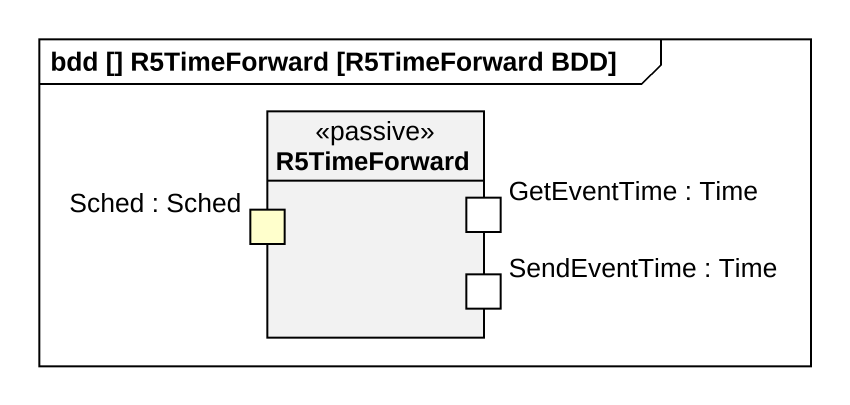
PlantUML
@startuml
mainframe bdd [] R5TimeForward [R5TimeForward BDD]
rectangle R5TimeForward <<passive>> {
  port "GetEventTime : Time" as GetEventTime_Time
  port "Sched : Sched" as Sched_Sched #FFFFCC
  port "SendEventTime : Time" as SendEventTime_Time
}
@enduml
